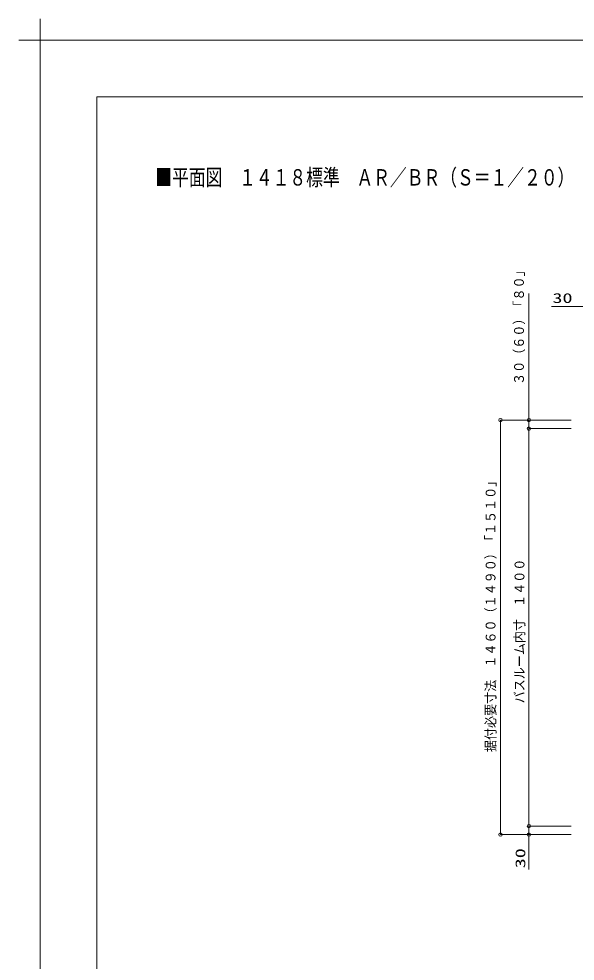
# Model space of a CAD drawing. Units: millimetres on the paper. Extents: x -305 to 305, y -152 to 152.
# Drawn here: x -304.8 to -206.8, y -13.7 to 152.3 of the extents above; entities that cross this region are included whole.
import ezdxf
from ezdxf.enums import TextEntityAlignment as Align

# ---------------------------------------------------------------- set-up
doc = ezdxf.new("R2010")
doc.units = ezdxf.units.MM
for name, color, linetype, lineweight in [('0-0_0', 7, 'Continuous', 9), ('0-2_1図面枠', 7, 'Continuous', 9), ('0-3_図面枠', 3, 'Continuous', 9), ('0-4_DEFPOINTS', 7, 'Continuous', 9)]:
    doc.layers.add(name, color=color, linetype=linetype, lineweight=lineweight)
doc.styles.add('ＭＳ ゴシック', font='')
doc.styles.get('ＭＳ ゴシック').set_extended_font_data('MS Gothic')

# ---------------------------------------------------------------- blocks, each defined once
blk = doc.blocks.new('_ORIGIN')
at = {"layer": '0-0_0'}
blk.add_line((0, 0), (-1, 0), dxfattribs=at)
blk.add_circle((0, 0), 0.5, dxfattribs=at)
blk = doc.blocks.new('グループ-6')
at = {"layer": '0-2_1図面枠'}
for p, q in [((-4200, 2895), (-4200, 3045)), ((-4275, 2970), (-4125, 2970))]:
    blk.add_line(p, q, dxfattribs=at)

msp = doc.modelspace()

# ---------------------------------------------------------------- linework, layer by layer
at = {"layer": '0-0_0'}
for p, q in [((-207.474, 81.574), (-219.933, 81.574)), ((-214.932, 82.174), (-214.932, 82.774)), ((-214.932, 81.574), (-214.932, 80.074)), ((-219.933, 9.174), (-219.933, 80.974)), ((-207.474, 80.074), (-214.933, 80.074)), ((-214.933, 10.674), (-214.933, 79.474)), ((-214.932, 79.474), (-214.932, 78.874)), ((-214.933, 10.674), (-214.933, 11.274)), ((-207.474, 10.074), (-214.933, 10.074)), ((-214.933, 10.074), (-214.933, 8.574)), ((-207.474, 8.574), (-219.933, 8.574)), ((-214.933, 7.974), (-214.933, 7.374))]:
    msp.add_line(p, q, dxfattribs=at)
for points in [[(-207.474, 81.574), (-214.932, 81.574), (-214.932, 103.864)], [(-204.934, 84.112), (-204.934, 101.572), (-210.971, 101.572)], [(-207.474, 8.574), (-214.933, 8.574), (-214.933, 2.449)]]:
    msp.add_lwpolyline(points, dxfattribs=at)
at = {"layer": '0-3_図面枠'}
msp.add_lwpolyline([(-291.017, -138.498), (108.983, -138.498), (108.983, 138.502), (-291.017, 138.502)], close=True, dxfattribs=at)
at = {"layer": '0-4_DEFPOINTS'}
for p in [(118.983, 148.502), (-301.017, -148.498)]:
    msp.add_line(p, (-301.017, 148.502), dxfattribs=at)

# ---------------------------------------------------------------- block references
at = {"layer": '0-0_0', "xscale": 0.6, "yscale": 0.6}
for p, rotation in [((-219.933, 81.574), 90), ((-214.932, 81.574), 270), ((-214.933, 80.074), 90), ((-214.932, 80.074), 90), ((-214.933, 10.074), 270), ((-214.933, 10.074), 270), ((-219.933, 8.574), 270), ((-214.933, 8.574), 90)]:
    msp.add_blockref('_ORIGIN', p, dxfattribs=dict(at, rotation=rotation))
at = {"layer": '0-2_1図面枠', "xscale": 0.05, "yscale": 0.05}
msp.add_blockref('グループ-6', (-91.017, 0.002), dxfattribs=at)
msp.add_blockref('グループ-6', (-91.017, 0.002), dxfattribs=at)

# ---------------------------------------------------------------- texts
at = {"layer": '0-0_0', "style": 'ＭＳ ゴシック'}
for s, height, width, p in [('■平面図\u3000１４１８標準\u3000ＡＲ／ＢＲ（Ｓ＝１／２０）', 2.886, 0.75, (-280.735, 122.023)), ('30', 1.73, 1.5, (-210.779, 101.689))]:
    msp.add_text(s, height=height, dxfattribs=dict(at, width=width)).set_placement(p, align=Align.BOTTOM_LEFT)
for s, width, p in [('３０（６０）「８０」', 0.9, (-215.294, 87.775)), ('据付必要寸法\u3000１４６０（１４９０）「１５１０」', 0.9, (-220.296, 23.1)), ('バスルーム内寸\u3000１４００', 0.9, (-215.203, 31.687)), ('30', 1.5, (-215.05, 2.642))]:
    msp.add_text(s, height=1.73, rotation=90, dxfattribs=dict(at, width=width)).set_placement(p, align=Align.BOTTOM_LEFT)

doc.saveas('drawing.dxf')
